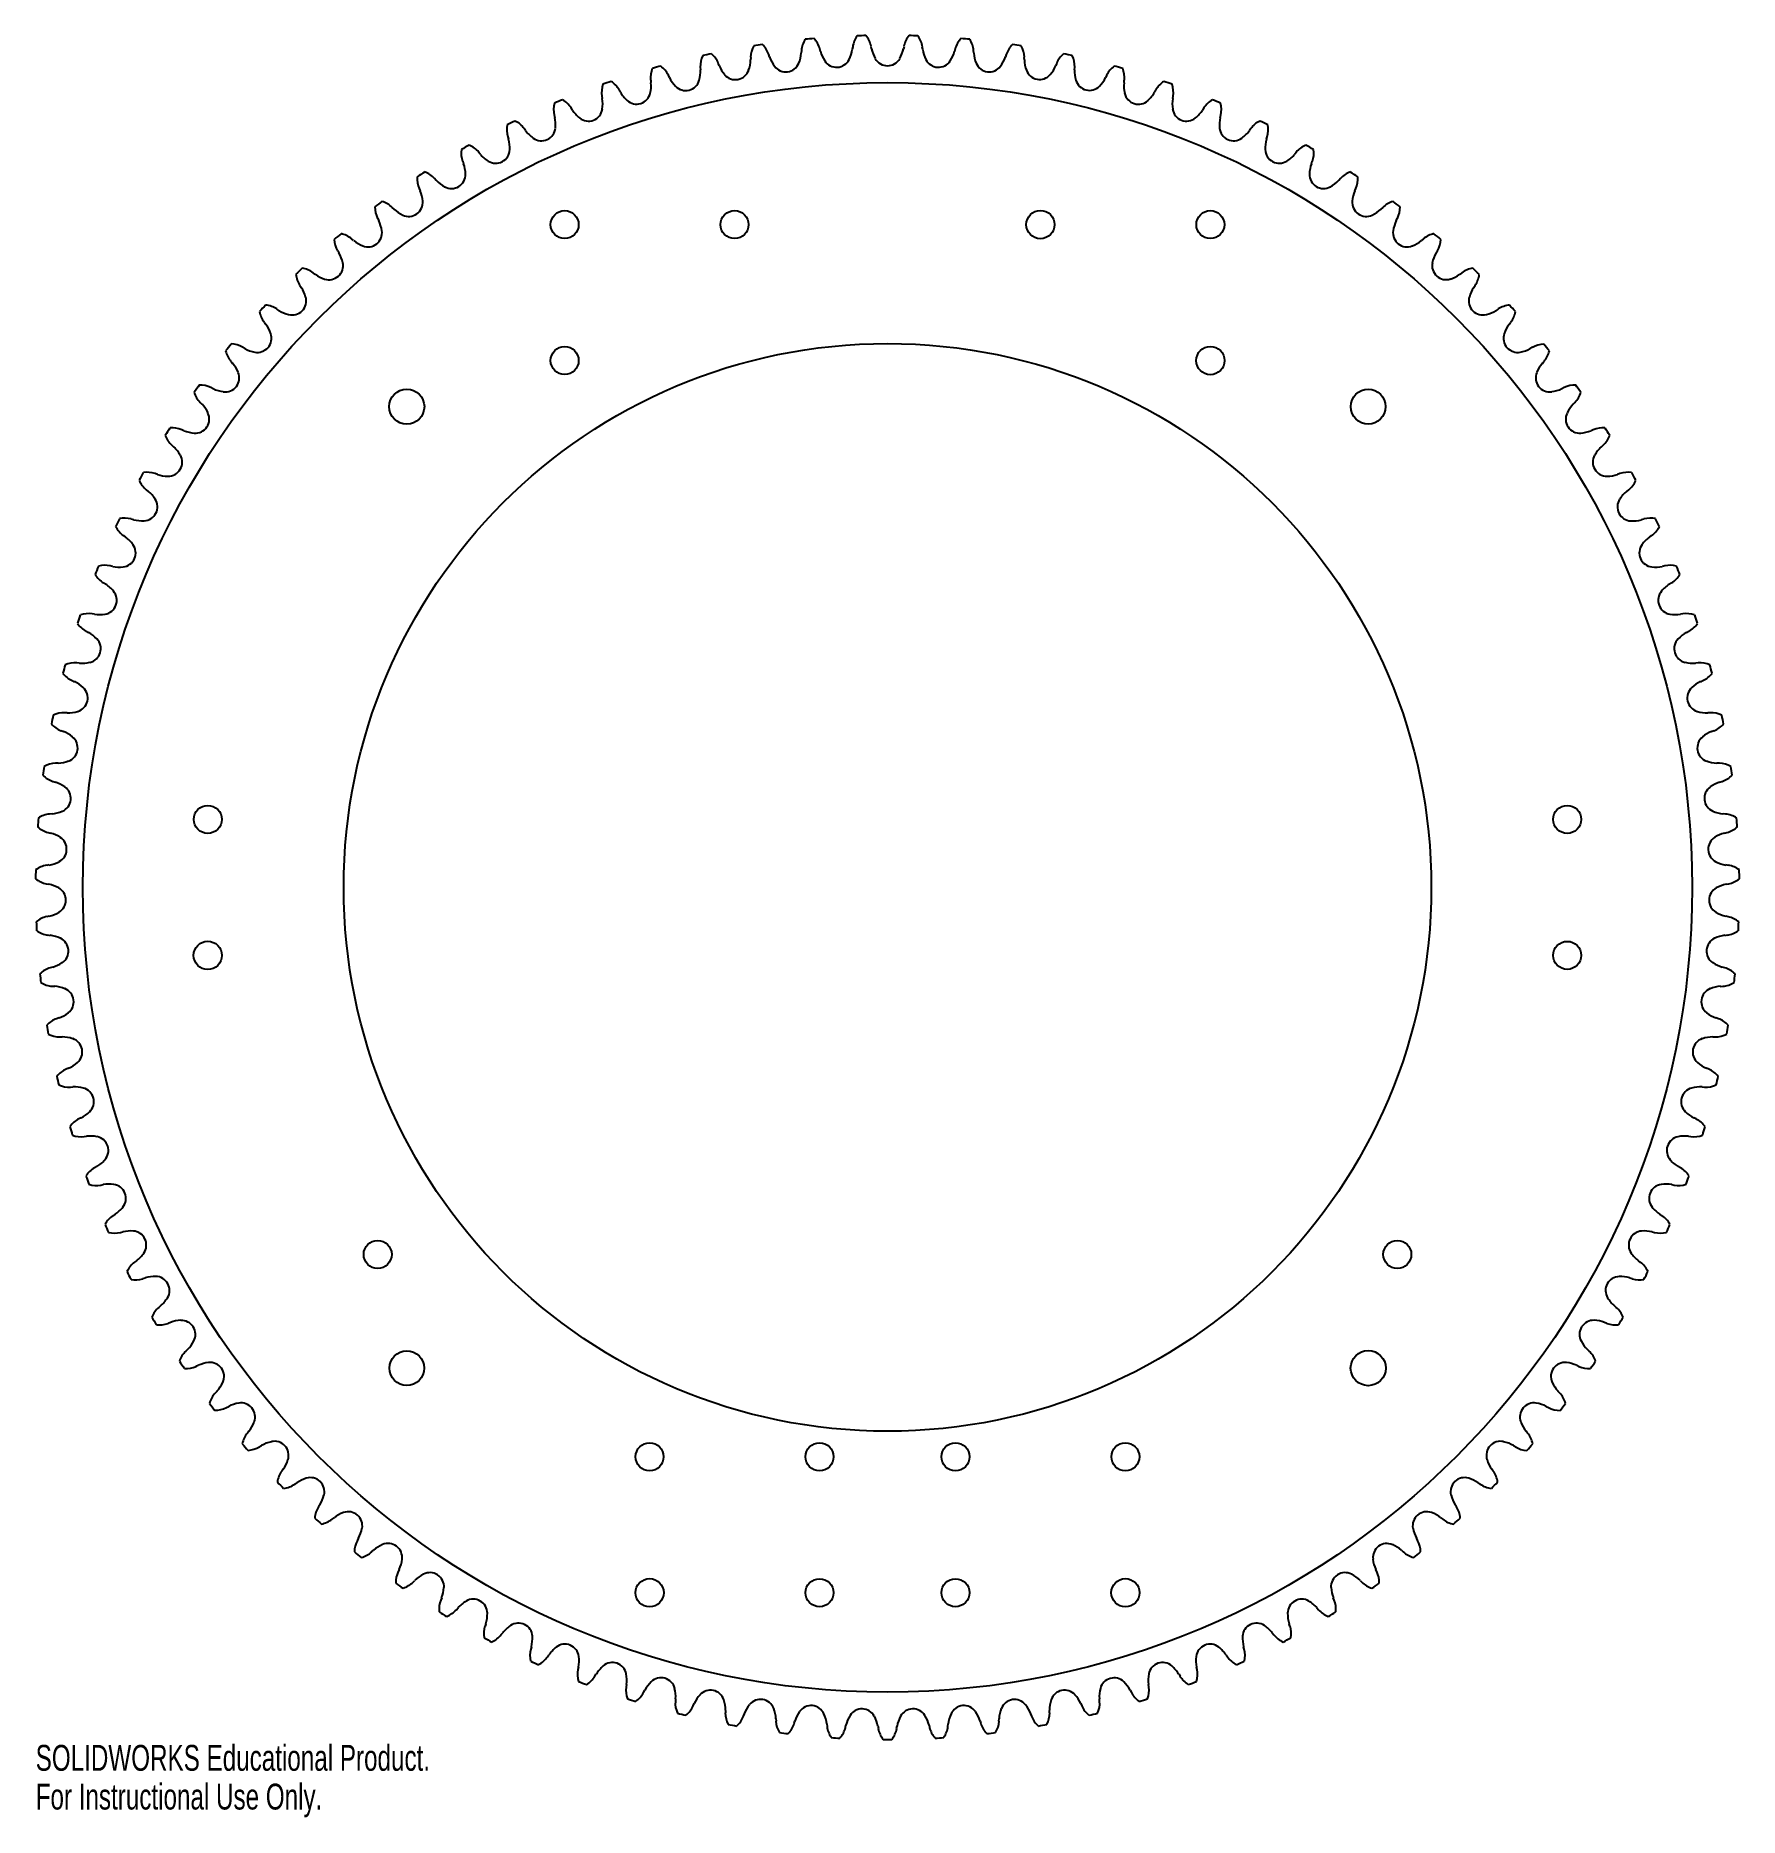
# Model space of a CAD drawing. Header units: inches. Extents: x -6.3 to 6.3, y -6.8 to 6.3.
import ezdxf

# ---------------------------------------------------------------- set-up
doc = ezdxf.new("R2010")
doc.units = ezdxf.units.IN
doc.header["$MEASUREMENT"] = 0
doc.styles.add('SLDTEXTSTYLE0', font='TXT', dxfattribs={"width": 0.7})

msp = doc.modelspace()

# ---------------------------------------------------------------- linework, layer by layer
at = {"color": 7, "linetype": 'Continuous', "lineweight": 25}
for p, q in [((-0.493, 6.149), (-0.498, 6.168)), ((-0.256, 6.182), (-0.259, 6.164)), ((-0.118, 6.168), (-0.121, 6.186)), ((0.122, 6.186), (0.118, 6.168)), ((0.259, 6.164), (0.256, 6.182)), ((0.498, 6.168), (0.493, 6.149)), ((-1.377, 6.033), (-1.376, 6.014)), ((-1.238, 6.044), (-1.245, 6.061)), ((-1.006, 6.105), (-1.007, 6.086)), ((-0.867, 6.108), (-0.873, 6.126)), ((-0.632, 6.155), (-0.634, 6.137)), ((0.634, 6.137), (0.632, 6.155)), ((0.874, 6.126), (0.867, 6.108)), ((1.007, 6.086), (1.006, 6.105)), ((1.245, 6.061), (1.238, 6.044)), ((1.376, 6.014), (1.377, 6.033)), ((-1.742, 5.937), (-1.74, 5.919)), ((-1.604, 5.957), (-1.612, 5.974)), ((1.613, 5.974), (1.604, 5.957)), ((1.74, 5.919), (1.742, 5.937)), ((-2.101, 5.82), (-2.098, 5.802)), ((-1.964, 5.848), (-1.974, 5.864)), ((1.974, 5.864), (1.964, 5.848)), ((2.098, 5.802), (2.101, 5.82)), ((-2.452, 5.681), (-2.448, 5.663)), ((-2.317, 5.717), (-2.327, 5.733)), ((2.328, 5.733), (2.317, 5.717)), ((2.448, 5.663), (2.452, 5.681)), ((-2.793, 5.521), (-2.788, 5.503)), ((-2.662, 5.566), (-2.673, 5.581)), ((2.673, 5.581), (2.662, 5.566)), ((2.788, 5.503), (2.793, 5.521)), ((-2.996, 5.393), (-3.008, 5.407)), ((3.008, 5.407), (2.996, 5.393)), ((-3.125, 5.341), (-3.119, 5.323)), ((3.119, 5.323), (3.125, 5.341)), ((-3.444, 5.14), (-3.437, 5.123)), ((-3.319, 5.2), (-3.332, 5.214)), ((3.332, 5.214), (3.319, 5.2)), ((3.437, 5.123), (3.445, 5.14)), ((-3.63, 4.988), (-3.644, 5.001)), ((3.644, 5.001), (3.63, 4.988)), ((-3.751, 4.921), (-3.743, 4.904)), ((3.743, 4.904), (3.751, 4.921)), ((-3.927, 4.758), (-3.942, 4.77)), ((3.942, 4.77), (3.927, 4.758)), ((-4.044, 4.683), (-4.035, 4.667)), ((4.035, 4.667), (4.045, 4.683)), ((-4.21, 4.509), (-4.225, 4.52)), ((4.225, 4.52), (4.21, 4.509)), ((-4.322, 4.428), (-4.312, 4.412)), ((4.312, 4.412), (4.322, 4.428)), ((-4.477, 4.244), (-4.493, 4.254)), ((4.493, 4.254), (4.477, 4.244)), ((-4.584, 4.156), (-4.573, 4.141)), ((4.573, 4.141), (4.584, 4.156)), ((-4.728, 3.964), (-4.744, 3.973)), ((4.744, 3.973), (4.728, 3.964)), ((-4.829, 3.869), (-4.817, 3.854)), ((4.817, 3.854), (4.829, 3.869)), ((-4.96, 3.668), (-4.977, 3.676)), ((4.977, 3.676), (4.96, 3.668)), ((-5.056, 3.567), (-5.043, 3.553)), ((5.043, 3.553), (5.056, 3.567)), ((-5.175, 3.359), (-5.192, 3.366)), ((5.192, 3.366), (5.175, 3.359)), ((-5.264, 3.252), (-5.25, 3.239)), ((5.25, 3.239), (5.264, 3.252)), ((-5.37, 3.037), (-5.388, 3.043)), ((5.388, 3.043), (5.37, 3.037)), ((-5.453, 2.925), (-5.438, 2.913)), ((5.438, 2.913), (5.453, 2.925)), ((-5.545, 2.704), (-5.563, 2.709)), ((5.563, 2.709), (5.545, 2.704)), ((-5.621, 2.587), (-5.605, 2.576)), ((5.606, 2.576), (5.621, 2.587)), ((-5.7, 2.361), (-5.718, 2.365)), ((5.718, 2.365), (5.7, 2.361)), ((-5.768, 2.24), (-5.752, 2.23)), ((5.752, 2.23), (5.768, 2.24)), ((-5.833, 2.009), (-5.851, 2.012)), ((5.851, 2.012), (5.833, 2.009)), ((-5.894, 1.884), (-5.877, 1.875)), ((5.877, 1.875), (5.894, 1.884)), ((-5.945, 1.65), (-5.963, 1.651)), ((5.963, 1.651), (5.945, 1.65)), ((-5.998, 1.521), (-5.981, 1.513)), ((5.981, 1.513), (5.998, 1.521)), ((-6.034, 1.284), (-6.053, 1.285)), ((6.053, 1.285), (6.034, 1.284)), ((-6.079, 1.153), (-6.062, 1.146)), ((6.062, 1.146), (6.079, 1.153)), ((-6.101, 0.914), (-6.12, 0.913)), ((6.12, 0.913), (6.101, 0.914)), ((-6.138, 0.78), (-6.12, 0.774)), ((6.12, 0.774), (6.138, 0.78)), ((-6.145, 0.54), (-6.164, 0.538)), ((6.164, 0.538), (6.146, 0.54)), ((-6.174, 0.404), (-6.156, 0.4)), ((6.156, 0.399), (6.174, 0.404)), ((-6.167, 0.165), (-6.185, 0.162)), ((6.186, 0.162), (6.167, 0.165)), ((-6.188, 0.027), (-6.169, 0.024)), ((6.169, 0.023), (6.188, 0.027)), ((-6.166, -0.212), (-6.184, -0.216)), ((6.184, -0.216), (6.166, -0.212)), ((-6.178, -0.35), (-6.159, -0.353)), ((6.159, -0.353), (6.178, -0.35)), ((-6.141, -0.587), (-6.159, -0.592)), ((6.159, -0.592), (6.141, -0.587)), ((-6.145, -0.726), (-6.126, -0.727)), ((6.126, -0.728), (6.145, -0.726)), ((-6.094, -0.96), (-6.112, -0.967)), ((6.112, -0.967), (6.094, -0.96)), ((-6.089, -1.099), (-6.07, -1.1)), ((6.07, -1.1), (6.089, -1.099)), ((-6.024, -1.33), (-6.041, -1.338)), ((6.041, -1.338), (6.024, -1.33)), ((-6.011, -1.469), (-5.992, -1.468)), ((5.992, -1.468), (6.011, -1.469)), ((-5.932, -1.695), (-5.949, -1.703)), ((5.949, -1.703), (5.932, -1.695)), ((-5.91, -1.832), (-5.891, -1.83)), ((5.891, -1.83), (5.91, -1.832)), ((-5.817, -2.053), (-5.834, -2.063)), ((5.834, -2.063), (5.817, -2.053)), ((-5.787, -2.189), (-5.769, -2.186)), ((5.769, -2.186), (5.787, -2.189)), ((-5.681, -2.404), (-5.697, -2.415)), ((5.697, -2.415), (5.681, -2.404)), ((-5.643, -2.538), (-5.625, -2.534)), ((5.625, -2.534), (5.643, -2.538)), ((-5.524, -2.746), (-5.539, -2.757)), ((5.539, -2.758), (5.524, -2.746)), ((-5.478, -2.877), (-5.46, -2.872)), ((5.46, -2.872), (5.478, -2.877)), ((-5.347, -3.078), (-5.361, -3.09)), ((5.361, -3.09), (5.347, -3.078)), ((-5.292, -3.206), (-5.275, -3.199)), ((5.275, -3.199), (5.292, -3.206)), ((-5.149, -3.398), (-5.162, -3.411)), ((5.162, -3.411), (5.149, -3.398)), ((-5.087, -3.522), (-5.07, -3.515)), ((5.07, -3.515), (5.087, -3.523)), ((-4.932, -3.706), (-4.945, -3.719)), ((4.945, -3.72), (4.932, -3.706)), ((-4.863, -3.826), (-4.846, -3.817)), ((4.846, -3.818), (4.863, -3.826)), ((-4.697, -3.999), (-4.709, -4.014)), ((4.709, -4.014), (4.697, -3.999)), ((-4.621, -4.115), (-4.604, -4.106)), ((4.604, -4.106), (4.621, -4.115)), ((-4.445, -4.278), (-4.455, -4.294)), ((4.455, -4.294), (4.445, -4.278)), ((-4.361, -4.389), (-4.346, -4.379)), ((4.346, -4.379), (4.361, -4.389)), ((-4.176, -4.541), (-4.185, -4.557)), ((4.185, -4.557), (4.176, -4.541)), ((-4.085, -4.647), (-4.071, -4.636)), ((4.071, -4.636), (4.085, -4.647)), ((-3.891, -4.787), (-3.9, -4.804)), ((3.9, -4.804), (3.891, -4.787)), ((-3.795, -4.888), (-3.78, -4.875)), ((3.78, -4.875), (3.794, -4.888)), ((-3.592, -5.016), (-3.6, -5.033)), ((-3.489, -5.11), (-3.476, -5.097)), ((3.476, -5.097), (3.489, -5.11)), ((3.6, -5.033), (3.592, -5.016)), ((-3.279, -5.225), (-3.286, -5.243)), ((3.286, -5.243), (3.279, -5.225)), ((-3.171, -5.313), (-3.159, -5.299)), ((3.159, -5.299), (3.171, -5.313)), ((-2.955, -5.416), (-2.96, -5.433)), ((-2.842, -5.496), (-2.83, -5.482)), ((2.83, -5.482), (2.842, -5.497)), ((2.96, -5.433), (2.955, -5.416)), ((-2.619, -5.586), (-2.624, -5.604)), ((2.624, -5.604), (2.619, -5.586)), ((-2.501, -5.66), (-2.491, -5.644)), ((-2.274, -5.735), (-2.277, -5.753)), ((2.277, -5.753), (2.274, -5.735)), ((2.491, -5.644), (2.501, -5.66)), ((-2.152, -5.801), (-2.142, -5.785)), ((-1.92, -5.863), (-1.922, -5.881)), ((1.922, -5.881), (1.92, -5.863)), ((2.142, -5.785), (2.152, -5.801)), ((-1.794, -5.922), (-1.785, -5.905)), ((-1.559, -5.969), (-1.56, -5.988)), ((-1.43, -6.02), (-1.422, -6.003)), ((1.422, -6.003), (1.43, -6.02)), ((1.56, -5.988), (1.559, -5.969)), ((1.785, -5.905), (1.794, -5.922)), ((-1.192, -6.053), (-1.192, -6.072)), ((-1.06, -6.096), (-1.053, -6.079)), ((-0.821, -6.114), (-0.82, -6.133)), ((-0.686, -6.149), (-0.681, -6.132)), ((-0.447, -6.153), (-0.444, -6.172)), ((0.444, -6.172), (0.447, -6.153)), ((0.681, -6.132), (0.686, -6.149)), ((0.82, -6.133), (0.821, -6.114)), ((1.053, -6.079), (1.06, -6.096)), ((1.192, -6.072), (1.192, -6.053)), ((-0.31, -6.18), (-0.306, -6.162)), ((-0.071, -6.169), (-0.067, -6.187)), ((0.067, -6.187), (0.071, -6.169)), ((0.306, -6.162), (0.31, -6.18))]:
    msp.add_line(p, q, dxfattribs=at)
for centre, radius in [((0, 0), 5.919), ((-2.375, 4.875), 0.103), ((-1.125, 4.875), 0.103), ((1.125, 4.875), 0.104), ((2.375, 4.875), 0.103), ((0, 0), 4), ((-2.375, 3.875), 0.103), ((2.375, 3.875), 0.104), ((-3.536, 3.536), 0.129), ((3.536, 3.536), 0.128), ((-5, 0.5), 0.103), ((5, 0.5), 0.103), ((-5, -0.5), 0.104), ((5, -0.5), 0.103), ((-3.75, -2.7), 0.103), ((3.75, -2.7), 0.103), ((-3.536, -3.536), 0.128), ((3.536, -3.536), 0.129), ((-1.75, -4.188), 0.103), ((-0.5, -4.188), 0.103), ((0.5, -4.188), 0.103), ((1.75, -4.188), 0.103), ((-1.75, -5.188), 0.104), ((-0.5, -5.188), 0.103), ((0.5, -5.188), 0.103), ((1.75, -5.188), 0.104)]:
    msp.add_circle(centre, radius, dxfattribs=at)
for centre, radius, start, end in [((-0.819, 6.1), 0.188, 151.6072, 178.3574), ((0, 0), 6.267, 98.4424, 99.0328), ((-1.051, 6.064), 0.188, 19.1178, 45.868), ((-0.446, 6.138), 0.188, 148.112, 174.8622), ((0, 0), 6.267, 94.9472, 95.5376), ((-0.679, 6.117), 0.188, 15.6227, 42.3729), ((-0.506, 6.201), 0.25, 333.4949, 351.3671), ((-0.07, 6.154), 0.188, 144.6169, 171.3671), ((0, 0), 6.267, 91.4521, 92.0425), ((-0.305, 6.147), 0.188, 12.1275, 38.8777), ((0.127, 6.221), 0.25, 192.1275, 209.9997), ((-0.127, 6.221), 0.25, 329.9997, 347.8719), ((0.305, 6.147), 0.188, 141.1217, 167.8719), ((0, 0), 6.267, 87.957, 88.5474), ((0.071, 6.154), 0.188, 8.6324, 35.3826), ((0.506, 6.201), 0.25, 188.6324, 206.5046), ((0.679, 6.117), 0.188, 137.6266, 164.3768), ((0, 0), 6.267, 84.4618, 85.0522), ((0.446, 6.138), 0.188, 5.1372, 31.8874), ((1.051, 6.064), 0.188, 134.1315, 160.8817), ((0, 0), 6.267, 80.9667, 81.5571), ((0.819, 6.1), 0.188, 1.6421, 28.3923), ((0, 0), 6.267, 105.4327, 106.0231), ((-1.781, 5.891), 0.188, 26.1081, 52.8583), ((-1.189, 6.039), 0.188, 155.1023, 181.8525), ((0, 0), 6.267, 101.9375, 102.5279), ((-1.418, 5.989), 0.188, 22.613, 49.3631), ((-1.007, 6.14), 0.25, 202.613, 220.4852), ((-1.257, 6.094), 0.25, 340.4852, 358.3574), ((-0.631, 6.19), 0.25, 199.1178, 216.99), ((-0.748, 6.102), 0.104, 216.99, 336.99), ((-0.883, 6.159), 0.25, 336.99, 354.8622), ((-0.253, 6.217), 0.25, 195.6227, 213.4949), ((-0.375, 6.136), 0.104, 213.4949, 333.4949), ((0, 6.147), 0.104, 209.9997, 329.9997), ((0.375, 6.136), 0.104, 206.5046, 326.5046), ((0.253, 6.217), 0.25, 326.5046, 344.3768), ((0.883, 6.159), 0.25, 185.1372, 203.0094), ((0.748, 6.102), 0.104, 203.0094, 323.0094), ((0.631, 6.19), 0.25, 323.0094, 340.8817), ((1.257, 6.094), 0.25, 181.6421, 199.5143), ((1.007, 6.14), 0.25, 319.5143, 337.3865), ((1.418, 5.989), 0.188, 130.6363, 157.3865), ((0, 0), 6.267, 77.4715, 78.0619), ((1.189, 6.039), 0.188, 358.1469, 24.8971), ((1.781, 5.891), 0.188, 127.1412, 153.8914), ((0, 0), 6.267, 73.9764, 74.5668), ((-1.915, 5.849), 0.188, 162.0926, 188.8428), ((0, 0), 6.267, 108.9278, 109.5182), ((-2.137, 5.772), 0.188, 29.6032, 56.3534), ((-1.989, 5.895), 0.25, 347.4755, 5.3477), ((-1.555, 5.955), 0.188, 158.5975, 185.3477), ((-1.38, 6.067), 0.25, 206.1081, 223.9803), ((-1.485, 5.965), 0.104, 223.9803, 343.9803), ((-1.626, 6.006), 0.25, 343.9803, 1.8525), ((-1.119, 6.045), 0.104, 220.4852, 340.4852), ((1.119, 6.045), 0.103, 199.5143, 319.5143), ((1.626, 6.006), 0.25, 178.1469, 196.0191), ((1.485, 5.965), 0.103, 196.0191, 316.0191), ((1.38, 6.067), 0.25, 316.0191, 333.8914), ((1.555, 5.955), 0.188, 354.6518, 21.402), ((1.989, 5.895), 0.25, 174.6518, 192.524), ((2.137, 5.772), 0.188, 123.646, 150.3962), ((0, 0), 6.267, 70.4812, 71.0716), ((1.915, 5.849), 0.188, 351.1566, 17.9068), ((-2.268, 5.721), 0.188, 165.5878, 192.338), ((0, 0), 6.267, 112.423, 113.0134), ((-2.485, 5.631), 0.188, 33.0984, 59.8486), ((-2.345, 5.763), 0.25, 350.9706, 8.8428), ((-1.747, 5.972), 0.25, 209.6032, 227.4755), ((-1.846, 5.864), 0.103, 227.4755, 347.4755), ((1.846, 5.864), 0.104, 192.524, 312.524), ((1.747, 5.972), 0.25, 312.524, 330.3962), ((2.345, 5.763), 0.25, 171.1566, 189.0289), ((2.485, 5.631), 0.188, 120.1509, 146.9011), ((0, 0), 6.267, 66.9861, 67.5765), ((2.268, 5.721), 0.188, 347.6615, 14.4117), ((0, 0), 6.267, 115.9181, 116.5085), ((-2.823, 5.469), 0.188, 36.5935, 63.3437), ((-2.692, 5.61), 0.25, 354.4657, 12.338), ((-2.108, 5.854), 0.25, 213.0984, 230.9706), ((-2.2, 5.74), 0.104, 230.9706, 350.9706), ((2.2, 5.74), 0.104, 189.0289, 309.0289), ((2.108, 5.854), 0.25, 309.0289, 326.9011), ((2.692, 5.609), 0.25, 167.6615, 185.5337), ((2.823, 5.469), 0.188, 116.6557, 143.4059), ((0, 0), 6.267, 63.4909, 64.0813), ((-2.613, 5.572), 0.188, 169.0829, 195.8331), ((-2.461, 5.715), 0.25, 216.5935, 234.4657), ((-2.546, 5.595), 0.104, 234.4657, 354.4657), ((2.546, 5.595), 0.104, 185.5337, 305.5337), ((2.461, 5.715), 0.25, 305.5337, 323.4059), ((2.613, 5.572), 0.188, 344.1663, 10.9165), ((-2.948, 5.403), 0.188, 172.5781, 199.3283), ((0, 0), 6.267, 119.4133, 120.0037), ((-3.151, 5.287), 0.188, 40.0887, 66.8389), ((-2.805, 5.554), 0.25, 220.0887, 237.9609), ((-2.882, 5.43), 0.104, 237.9609, 357.9609), ((-3.029, 5.435), 0.25, 357.9609, 15.8331), ((3.029, 5.435), 0.25, 164.1663, 182.0386), ((2.882, 5.43), 0.104, 182.0386, 302.0386), ((2.805, 5.554), 0.25, 302.0386, 319.9108), ((3.151, 5.287), 0.188, 113.1606, 139.9108), ((0, 0), 6.267, 59.9958, 60.5862), ((2.948, 5.403), 0.188, 340.6712, 7.4214), ((0, 0), 6.267, 122.9084, 123.4988), ((-3.468, 5.085), 0.188, 43.5838, 70.334), ((-3.208, 5.244), 0.104, 241.456, 1.456), ((-3.354, 5.24), 0.25, 1.456, 19.3283), ((3.354, 5.24), 0.25, 160.6712, 178.5434), ((3.208, 5.244), 0.104, 178.5434, 298.5434), ((3.468, 5.085), 0.188, 109.6654, 136.4156), ((0, 0), 6.267, 56.5006, 57.091), ((-3.272, 5.213), 0.188, 176.0732, 202.8234), ((-3.668, 5.026), 0.25, 4.9512, 22.8234), ((-3.138, 5.373), 0.25, 223.5838, 241.456), ((3.138, 5.373), 0.25, 298.5434, 316.4156), ((3.668, 5.026), 0.25, 157.1761, 175.0483), ((3.272, 5.213), 0.188, 337.1761, 3.9263), ((0, 0), 6.267, 126.4036, 126.994), ((-3.583, 5.004), 0.188, 179.5683, 206.3185), ((-3.771, 4.864), 0.188, 47.079, 73.8292), ((-3.46, 5.171), 0.25, 227.079, 244.9512), ((-3.522, 5.039), 0.104, 244.9512, 4.9512), ((3.522, 5.039), 0.104, 175.0483, 295.0483), ((3.46, 5.171), 0.25, 295.0483, 312.9205), ((3.771, 4.864), 0.188, 106.1703, 132.9205), ((0, 0), 6.267, 53.0055, 53.5959), ((3.583, 5.004), 0.188, 333.6809, 0.4311), ((-3.967, 4.793), 0.25, 8.4463, 26.3185), ((3.967, 4.793), 0.25, 153.6809, 171.5531), ((0, 0), 6.267, 129.8987, 130.4891), ((-3.882, 4.776), 0.188, 183.0635, 209.8137), ((-4.061, 4.625), 0.188, 50.5741, 77.3243), ((-3.768, 4.951), 0.25, 230.5741, 248.4463), ((-3.822, 4.815), 0.104, 248.4463, 8.4463), ((3.822, 4.815), 0.104, 171.5531, 291.5531), ((3.769, 4.951), 0.25, 291.5531, 309.4253), ((4.061, 4.625), 0.188, 102.6751, 129.4253), ((0, 0), 6.267, 49.5104, 50.1008), ((3.882, 4.776), 0.188, 330.1858, 356.936), ((-4.109, 4.573), 0.104, 251.9415, 11.9415), ((-4.252, 4.542), 0.25, 11.9415, 29.8137), ((4.109, 4.573), 0.103, 168.058, 288.058), ((4.252, 4.542), 0.25, 150.1858, 168.058), ((0, 0), 6.267, 133.3938, 133.9842), ((-4.166, 4.531), 0.187, 186.5586, 213.3088), ((-4.335, 4.369), 0.188, 54.0693, 80.8195), ((-4.063, 4.712), 0.25, 234.0693, 251.9415), ((4.063, 4.712), 0.25, 288.058, 305.9302), ((4.335, 4.369), 0.188, 99.18, 125.9302), ((0, 0), 6.267, 46.0152, 46.6056), ((4.166, 4.53), 0.188, 326.6906, 353.4408), ((-4.38, 4.314), 0.104, 255.4366, 15.4366), ((-4.521, 4.275), 0.25, 15.4366, 33.3088), ((4.38, 4.314), 0.104, 164.5628, 284.5628), ((4.521, 4.275), 0.25, 146.6906, 164.5628), ((0, 0), 6.267, 136.889, 137.4794), ((-4.434, 4.268), 0.188, 190.0538, 216.804), ((-4.593, 4.096), 0.188, 57.5644, 84.3146), ((-4.343, 4.455), 0.25, 237.5644, 255.4366), ((4.343, 4.455), 0.25, 284.5628, 302.4351), ((4.594, 4.096), 0.188, 95.6849, 122.4351), ((0, 0), 6.267, 42.5201, 43.1105), ((4.434, 4.268), 0.188, 323.1955, 349.9457), ((-4.635, 4.039), 0.104, 258.9318, 18.9318), ((-4.773, 3.991), 0.25, 18.9318, 36.804), ((4.635, 4.039), 0.104, 161.0677, 281.0677), ((4.773, 3.991), 0.25, 143.1955, 161.0677), ((0, 0), 6.267, 140.3841, 140.9745), ((-4.686, 3.99), 0.188, 193.5489, 220.2991), ((-4.835, 3.809), 0.188, 61.0596, 87.8097), ((-4.607, 4.182), 0.25, 241.0596, 258.9318), ((4.607, 4.182), 0.25, 281.0677, 298.9399), ((4.835, 3.808), 0.187, 92.1897, 118.9399), ((0, 0), 6.267, 39.0249, 39.6153), ((4.686, 3.99), 0.188, 319.7003, 346.4505), ((-5.008, 3.693), 0.25, 22.4269, 40.2991), ((5.008, 3.693), 0.25, 139.7003, 157.5725), ((0, 0), 6.267, 143.8793, 144.4697), ((-5.058, 3.507), 0.188, 64.5547, 91.3049), ((-4.872, 3.748), 0.104, 262.4269, 22.4269), ((4.872, 3.748), 0.104, 157.5725, 277.5725), ((5.058, 3.507), 0.188, 88.6946, 115.4448), ((0, 0), 6.267, 35.5298, 36.1202), ((-4.921, 3.697), 0.188, 197.0441, 223.7943), ((-5.223, 3.38), 0.25, 25.9221, 43.7943), ((-4.853, 3.894), 0.25, 244.5547, 262.4269), ((4.853, 3.894), 0.25, 277.5725, 295.4448), ((5.224, 3.38), 0.25, 136.2052, 154.0774), ((4.921, 3.697), 0.188, 316.2052, 342.9554), ((-5.092, 3.444), 0.103, 265.9221, 25.9221), ((5.092, 3.444), 0.103, 154.0774, 274.0774), ((0, 0), 6.267, 147.3744, 147.9648), ((-5.137, 3.39), 0.188, 200.5392, 227.2894), ((-5.262, 3.192), 0.188, 68.0498, 94.8), ((-5.081, 3.591), 0.25, 248.0498, 265.9221), ((5.081, 3.591), 0.25, 274.0774, 291.9496), ((5.262, 3.192), 0.188, 85.1994, 111.9496), ((5.137, 3.39), 0.188, 312.71, 339.4602), ((0, 0), 6.267, 32.0346, 32.625), ((-5.292, 3.128), 0.104, 269.4172, 29.4172), ((-5.42, 3.056), 0.25, 29.4172, 47.2894), ((5.292, 3.128), 0.104, 150.5823, 270.5823), ((5.42, 3.056), 0.25, 132.71, 150.5823), ((0, 0), 6.267, 150.8696, 151.46), ((-5.447, 2.865), 0.188, 71.545, 98.2952), ((-5.291, 3.274), 0.25, 251.545, 269.4172), ((5.291, 3.274), 0.25, 270.5823, 288.4545), ((5.447, 2.865), 0.188, 81.7043, 108.4545), ((0, 0), 6.267, 28.5395, 29.1299), ((-5.334, 3.07), 0.187, 204.0344, 230.7846), ((-5.596, 2.72), 0.25, 32.9124, 50.7846), ((5.596, 2.72), 0.25, 129.2149, 147.0871), ((5.334, 3.07), 0.188, 309.2149, 335.9651), ((-5.473, 2.799), 0.103, 272.9124, 32.9124), ((5.473, 2.799), 0.104, 147.0871, 267.0871), ((0, 0), 6.267, 154.3647, 154.9551), ((-5.511, 2.74), 0.188, 207.5295, 234.2797), ((-5.612, 2.528), 0.188, 75.0401, 101.7903), ((-5.481, 2.946), 0.25, 255.0401, 272.9124), ((5.481, 2.945), 0.25, 267.0871, 284.9593), ((5.612, 2.528), 0.188, 78.2091, 104.9593), ((5.511, 2.739), 0.188, 305.7197, 332.4699), ((0, 0), 6.267, 25.0443, 25.6347), ((-5.634, 2.46), 0.104, 276.4075, 36.4075), ((-5.751, 2.373), 0.25, 36.4075, 54.2797), ((5.634, 2.46), 0.104, 143.592, 263.592), ((5.751, 2.373), 0.25, 125.7197, 143.592), ((0, 0), 6.267, 157.8599, 158.4503), ((-5.755, 2.181), 0.188, 78.5353, 105.2855), ((-5.65, 2.606), 0.25, 258.5353, 276.4075), ((5.65, 2.606), 0.25, 263.592, 281.4642), ((5.755, 2.181), 0.188, 74.714, 101.4642), ((0, 0), 6.267, 21.5492, 22.1396), ((-5.668, 2.398), 0.187, 211.0247, 237.7749), ((-5.885, 2.018), 0.25, 39.9026, 57.7749), ((5.885, 2.018), 0.25, 122.2246, 140.0968), ((5.668, 2.398), 0.188, 302.2246, 328.9748), ((-5.773, 2.112), 0.104, 279.9026, 39.9026), ((5.773, 2.112), 0.104, 140.0968, 260.0968), ((0, 0), 6.267, 161.355, 161.9454), ((-5.877, 1.826), 0.188, 82.0304, 108.7806), ((-5.798, 2.257), 0.25, 262.0304, 279.9026), ((5.798, 2.257), 0.25, 260.0968, 277.969), ((5.877, 1.826), 0.188, 71.2188, 97.969), ((0, 0), 6.267, 18.054, 18.6444), ((-5.804, 2.048), 0.188, 214.5198, 241.27), ((-5.998, 1.656), 0.25, 43.3978, 61.27), ((5.998, 1.656), 0.25, 118.7295, 136.6017), ((5.804, 2.048), 0.188, 298.7295, 325.4797), ((-5.891, 1.756), 0.104, 283.3978, 43.3978), ((5.891, 1.756), 0.104, 136.6017, 256.6017), ((0, 0), 6.267, 164.8502, 165.4406), ((-5.918, 1.691), 0.188, 218.015, 244.7651), ((-5.978, 1.464), 0.188, 85.5256, 112.2758), ((-5.925, 1.899), 0.25, 265.5256, 283.3978), ((5.925, 1.899), 0.25, 256.6017, 274.4739), ((5.978, 1.464), 0.188, 67.7237, 94.4739), ((5.918, 1.691), 0.188, 295.2343, 321.9845), ((0, 0), 6.267, 14.5589, 15.1493), ((-6.087, 1.287), 0.25, 46.8929, 64.7651), ((-5.987, 1.394), 0.104, 286.8929, 46.8929), ((5.987, 1.394), 0.104, 133.1065, 253.1065), ((6.087, 1.287), 0.25, 115.2343, 133.1065), ((0, 0), 6.267, 168.3453, 168.9357), ((-6.01, 1.327), 0.188, 221.5101, 248.2603), ((-6.056, 1.097), 0.188, 89.0207, 115.7709), ((-6.03, 1.534), 0.25, 269.0207, 286.8929), ((6.03, 1.534), 0.25, 253.1065, 270.9787), ((6.056, 1.097), 0.188, 64.2285, 90.9787), ((6.01, 1.327), 0.188, 291.7392, 318.4894), ((0, 0), 6.267, 11.0638, 11.6542), ((-6.154, 0.914), 0.25, 50.3881, 68.2603), ((-6.061, 1.026), 0.104, 290.3881, 50.3881), ((6.061, 1.026), 0.104, 129.6114, 249.6114), ((6.154, 0.914), 0.25, 111.7392, 129.6114), ((-6.112, 1.164), 0.25, 272.5159, 290.3881), ((6.112, 1.164), 0.25, 249.6114, 267.4836), ((0, 0), 6.267, 171.8405, 172.4309), ((-6.08, 0.958), 0.188, 225.0052, 251.7554), ((-6.112, 0.726), 0.188, 92.5159, 119.2661), ((6.112, 0.726), 0.188, 60.7334, 87.4836), ((6.08, 0.958), 0.188, 288.244, 314.9942), ((0, 0), 6.267, 7.5686, 8.159), ((-6.199, 0.537), 0.25, 53.8832, 71.7554), ((-6.112, 0.655), 0.104, 293.8832, 53.8832), ((6.112, 0.655), 0.103, 126.1162, 246.1162), ((6.199, 0.537), 0.25, 108.244, 126.1162), ((-6.145, 0.352), 0.188, 96.011, 122.7612), ((-6.172, 0.789), 0.25, 276.011, 293.8832), ((6.172, 0.789), 0.25, 246.1162, 263.9884), ((6.145, 0.352), 0.188, 57.2383, 83.9884), ((0, 0), 6.267, 175.3356, 175.926), ((-6.127, 0.586), 0.188, 228.5004, 255.2506), ((-6.22, 0.158), 0.25, 57.3784, 75.2506), ((6.22, 0.158), 0.25, 104.7489, 122.6211), ((6.127, 0.586), 0.188, 284.7489, 311.4991), ((0, 0), 6.267, 4.0735, 4.6639), ((-6.141, 0.281), 0.103, 297.3784, 57.3784), ((6.141, 0.281), 0.104, 122.6211, 242.6211), ((-6.155, -0.023), 0.188, 99.5062, 126.2564), ((-6.208, 0.411), 0.25, 279.5062, 297.3784), ((6.208, 0.411), 0.25, 242.6211, 260.4933), ((6.155, -0.023), 0.188, 53.7431, 80.4933), ((0, 0), 6.267, 178.8307, 179.4211), ((-6.151, 0.211), 0.188, 231.9955, 258.7457), ((-6.218, -0.222), 0.25, 60.8735, 78.7457), ((6.218, -0.222), 0.25, 101.2537, 119.1259), ((6.151, 0.211), 0.188, 281.2537, 308.0039), ((0, 0), 6.267, 0.5783, 1.1687), ((-6.147, -0.094), 0.103, 300.8735, 60.8735), ((6.147, -0.094), 0.104, 119.1259, 239.1259), ((-6.142, -0.398), 0.188, 103.0013, 129.7515), ((0, 0), 6.267, 182.3259, 182.9163), ((-6.222, 0.032), 0.25, 283.0013, 300.8735), ((6.222, 0.032), 0.25, 239.1259, 256.9982), ((6.142, -0.399), 0.188, 50.248, 76.9982), ((0, 0), 6.267, 357.0832, 357.6736), ((-6.152, -0.164), 0.188, 235.4907, 262.2409), ((-6.193, -0.6), 0.25, 64.3687, 82.2409), ((-6.129, -0.468), 0.104, 304.3687, 64.3687), ((6.129, -0.468), 0.104, 115.6308, 235.6308), ((6.193, -0.6), 0.25, 97.7586, 115.6308), ((6.152, -0.164), 0.188, 277.7586, 304.5088), ((-6.106, -0.772), 0.188, 106.4964, 133.2466), ((0, 0), 6.267, 185.821, 186.4114), ((-6.212, -0.347), 0.25, 286.4964, 304.3687), ((6.212, -0.347), 0.25, 235.6308, 253.503), ((6.106, -0.772), 0.188, 46.7528, 73.503), ((0, 0), 6.267, 353.588, 354.1784), ((-6.131, -0.539), 0.188, 238.9858, 265.736), ((-6.145, -0.977), 0.25, 67.8638, 85.736), ((-6.09, -0.841), 0.104, 307.8638, 67.8638), ((6.09, -0.841), 0.104, 112.1357, 232.1357), ((6.145, -0.977), 0.25, 94.2634, 112.1357), ((6.131, -0.539), 0.188, 274.2634, 301.0136), ((-6.048, -1.143), 0.188, 109.9916, 136.7418), ((0, 0), 6.267, 189.3162, 189.9066), ((-6.179, -0.725), 0.25, 289.9916, 307.8638), ((6.179, -0.725), 0.25, 232.1357, 250.0079), ((6.048, -1.143), 0.188, 43.2577, 70.0079), ((0, 0), 6.267, 350.0929, 350.6833), ((-6.087, -0.912), 0.188, 242.481, 269.2312), ((-6.074, -1.35), 0.25, 71.359, 89.2312), ((-6.027, -1.211), 0.104, 311.359, 71.359), ((6.027, -1.211), 0.104, 108.6405, 228.6405), ((6.074, -1.35), 0.25, 90.7683, 108.6405), ((6.087, -0.912), 0.188, 270.7683, 297.5185), ((-6.124, -1.101), 0.25, 293.4867, 311.359), ((6.124, -1.101), 0.25, 228.6405, 246.5127), ((-5.967, -1.51), 0.188, 113.4867, 140.2369), ((0, 0), 6.267, 192.8113, 193.4017), ((5.967, -1.51), 0.188, 39.7625, 66.5127), ((0, 0), 6.267, 346.5977, 347.1881), ((-6.02, -1.281), 0.188, 245.9761, 272.7263), ((-5.98, -1.717), 0.25, 74.8541, 92.7263), ((-5.942, -1.576), 0.104, 314.8541, 74.8541), ((5.942, -1.576), 0.104, 105.1454, 225.1454), ((5.98, -1.717), 0.25, 87.2731, 105.1454), ((6.02, -1.281), 0.188, 267.2731, 294.0233), ((-5.863, -1.87), 0.188, 116.9819, 143.7321), ((-6.045, -1.472), 0.25, 296.9819, 314.8541), ((6.045, -1.472), 0.25, 225.1454, 243.0176), ((5.863, -1.871), 0.188, 36.2674, 63.0176), ((0, 0), 6.267, 196.3065, 196.8969), ((-5.93, -1.646), 0.188, 249.4713, 276.2215), ((-5.864, -2.079), 0.25, 78.3492, 96.2215), ((-5.835, -1.935), 0.104, 318.3492, 78.3492), ((5.835, -1.935), 0.103, 101.6502, 221.6502), ((5.864, -2.079), 0.25, 83.778, 101.6502), ((5.93, -1.646), 0.188, 263.778, 290.5282), ((0, 0), 6.267, 343.1026, 343.693), ((-5.739, -2.224), 0.188, 120.477, 147.2272), ((-5.944, -1.838), 0.25, 300.477, 318.3492), ((5.944, -1.838), 0.25, 221.6502, 239.5224), ((5.739, -2.224), 0.188, 32.7722, 59.5224), ((0, 0), 6.267, 199.8016, 200.392), ((-5.819, -2.004), 0.188, 252.9664, 279.7166), ((-5.727, -2.432), 0.25, 81.8444, 99.7166), ((-5.706, -2.287), 0.104, 321.8444, 81.8444), ((5.706, -2.287), 0.104, 98.1551, 218.1551), ((5.727, -2.432), 0.25, 80.2829, 98.1551), ((5.819, -2.004), 0.188, 260.2829, 287.0331), ((0, 0), 6.267, 339.6074, 340.1978), ((-5.821, -2.197), 0.25, 303.9722, 321.8444), ((5.821, -2.197), 0.25, 218.1551, 236.0273), ((-5.592, -2.57), 0.188, 123.9722, 150.7224), ((0, 0), 6.267, 203.2968, 203.8872), ((5.592, -2.57), 0.188, 29.2771, 56.0273), ((0, 0), 6.267, 336.1123, 336.7027), ((-5.686, -2.355), 0.188, 256.4616, 283.2117), ((-5.568, -2.777), 0.25, 85.3395, 103.2117), ((-5.556, -2.631), 0.104, 325.3395, 85.3395), ((5.556, -2.631), 0.104, 94.6599, 214.6599), ((5.568, -2.777), 0.25, 76.7877, 94.6599), ((5.686, -2.355), 0.188, 256.7877, 283.5379), ((-5.676, -2.548), 0.25, 307.4673, 325.3395), ((5.676, -2.548), 0.25, 214.6599, 232.5321), ((-5.425, -2.906), 0.188, 127.4673, 154.2175), ((0, 0), 6.267, 206.7919, 207.3823), ((-5.532, -2.698), 0.188, 259.9567, 286.7069), ((-5.388, -3.111), 0.25, 88.8347, 106.7069), ((-5.385, -2.965), 0.104, 328.8347, 88.8347), ((5.385, -2.965), 0.103, 91.1648, 211.1648), ((5.388, -3.111), 0.25, 73.2926, 91.1648), ((5.532, -2.698), 0.188, 253.2926, 280.0428), ((5.425, -2.906), 0.188, 25.7819, 52.5321), ((0, 0), 6.267, 332.6172, 333.2075), ((-5.238, -3.232), 0.188, 130.9625, 157.7127), ((-5.511, -2.889), 0.25, 310.9625, 328.8347), ((5.511, -2.889), 0.25, 211.1648, 229.037), ((5.238, -3.232), 0.188, 22.2868, 49.037), ((0, 0), 6.267, 210.2871, 210.8775), ((-5.357, -3.03), 0.188, 263.4518, 290.202), ((-5.188, -3.434), 0.25, 92.3298, 110.202), ((-5.194, -3.288), 0.103, 332.3298, 92.3298), ((5.194, -3.288), 0.104, 87.6696, 207.6696), ((5.188, -3.434), 0.25, 69.7974, 87.6696), ((5.357, -3.03), 0.188, 249.7974, 276.5476), ((0, 0), 6.267, 329.122, 329.7124), ((-5.324, -3.22), 0.25, 314.4576, 332.3298), ((5.324, -3.22), 0.25, 207.6696, 225.5418), ((-5.031, -3.545), 0.188, 134.4576, 161.2078), ((0, 0), 6.267, 213.7822, 214.3726), ((-5.162, -3.351), 0.188, 266.947, 293.6972), ((-4.969, -3.744), 0.25, 95.825, 113.6972), ((-4.984, -3.598), 0.104, 335.825, 95.825), ((4.984, -3.598), 0.104, 84.1745, 204.1745), ((4.969, -3.744), 0.25, 66.3023, 84.1745), ((5.162, -3.351), 0.188, 246.3023, 273.0525), ((5.031, -3.545), 0.188, 18.7917, 45.5418), ((0, 0), 6.267, 325.6269, 326.2173), ((-5.118, -3.538), 0.25, 317.9528, 335.825), ((5.118, -3.538), 0.25, 204.1745, 222.0467), ((-4.806, -3.845), 0.188, 137.9528, 164.703), ((0, 0), 6.267, 217.2773, 217.8677), ((-4.732, -4.04), 0.25, 99.3201, 117.1923), ((-4.756, -3.895), 0.104, 339.3201, 99.3201), ((4.756, -3.895), 0.104, 80.6793, 200.6793), ((4.732, -4.04), 0.25, 62.8071, 80.6793), ((4.806, -3.845), 0.188, 15.2965, 42.0467), ((0, 0), 6.267, 322.1317, 322.7221), ((-4.949, -3.659), 0.187, 270.4421, 297.1923), ((4.949, -3.659), 0.188, 242.8071, 269.5573), ((-4.562, -4.131), 0.188, 141.4479, 168.1981), ((-4.893, -3.844), 0.25, 321.4479, 339.3201), ((4.893, -3.844), 0.25, 200.6793, 218.5516), ((4.562, -4.131), 0.188, 11.8014, 38.5516), ((0, 0), 6.267, 220.7725, 221.3629), ((-4.716, -3.954), 0.187, 273.9373, 300.6875), ((-4.477, -4.321), 0.25, 102.8153, 120.6875), ((-4.509, -4.178), 0.104, 342.8153, 102.8153), ((4.509, -4.178), 0.104, 77.1842, 197.1842), ((4.477, -4.321), 0.25, 59.312, 77.1842), ((4.716, -3.954), 0.188, 239.312, 266.0622), ((0, 0), 6.267, 318.6366, 319.227), ((-4.302, -4.401), 0.188, 144.943, 171.6932), ((-4.649, -4.135), 0.25, 324.943, 342.8153), ((4.649, -4.135), 0.25, 197.1842, 215.0564), ((4.302, -4.401), 0.188, 8.3062, 35.0564), ((0, 0), 6.267, 224.2676, 224.858), ((-4.466, -4.234), 0.188, 277.4324, 304.1826), ((-4.205, -4.586), 0.25, 106.3104, 124.1826), ((-4.246, -4.445), 0.104, 346.3104, 106.3104), ((4.246, -4.445), 0.104, 73.689, 193.689), ((4.205, -4.586), 0.25, 55.8168, 73.689), ((4.466, -4.234), 0.188, 235.8168, 262.567), ((0, 0), 6.267, 315.1414, 315.7318), ((-4.026, -4.655), 0.188, 148.4382, 175.1884), ((-4.389, -4.41), 0.25, 328.4382, 346.3104), ((4.389, -4.41), 0.25, 193.689, 211.5613), ((4.026, -4.655), 0.188, 4.8111, 31.5613), ((0, 0), 6.267, 227.7628, 228.3532), ((-4.2, -4.499), 0.187, 280.9276, 307.6778), ((-3.918, -4.834), 0.25, 109.8056, 127.6778), ((-3.967, -4.696), 0.104, 349.8056, 109.8056), ((-4.112, -4.67), 0.25, 331.9333, 349.8056), ((3.967, -4.696), 0.104, 70.1939, 190.1939), ((4.112, -4.67), 0.25, 190.1939, 208.0661), ((3.918, -4.834), 0.25, 52.3217, 70.1939), ((4.2, -4.499), 0.188, 232.3217, 259.0719), ((0, 0), 6.267, 311.6463, 312.2367), ((-3.734, -4.892), 0.188, 151.9333, 178.6835), ((-3.616, -5.063), 0.25, 113.3007, 131.1729), ((-3.674, -4.929), 0.104, 353.3007, 113.3007), ((3.674, -4.929), 0.103, 66.6988, 186.6988), ((3.616, -5.063), 0.25, 48.8265, 66.6988), ((3.734, -4.892), 0.188, 1.3159, 28.0661), ((0, 0), 6.267, 231.2579, 231.8483), ((-3.918, -4.746), 0.188, 284.4227, 311.1729), ((-3.819, -4.912), 0.25, 335.4285, 353.3007), ((3.819, -4.912), 0.25, 186.6988, 204.571), ((3.918, -4.746), 0.188, 228.8265, 255.5767), ((0, 0), 6.267, 308.1511, 308.7415), ((-3.429, -5.111), 0.188, 155.4285, 182.1787), ((-3.621, -4.976), 0.187, 287.9179, 314.6681), ((-3.3, -5.274), 0.25, 116.7958, 134.6681), ((-3.366, -5.144), 0.104, 356.7958, 116.7958), ((3.366, -5.144), 0.104, 63.2036, 183.2036), ((3.3, -5.274), 0.25, 45.3314, 63.2036), ((3.621, -4.976), 0.188, 225.3314, 252.0816), ((3.429, -5.111), 0.188, 357.8208, 24.571), ((0, 0), 6.267, 234.7531, 235.3435), ((-3.513, -5.135), 0.25, 338.9236, 356.7958), ((-3.047, -5.339), 0.104, 0.291, 120.291), ((3.047, -5.339), 0.104, 59.7085, 179.7085), ((3.513, -5.135), 0.25, 183.2036, 201.0758), ((0, 0), 6.267, 304.656, 305.2464), ((-3.111, -5.31), 0.188, 158.9236, 185.6738), ((0, 0), 6.267, 238.2482, 238.8386), ((-3.311, -5.188), 0.187, 291.413, 318.1632), ((-2.973, -5.466), 0.25, 120.291, 138.1632), ((-3.193, -5.34), 0.25, 342.4188, 0.291), ((3.193, -5.34), 0.25, 179.7085, 197.5807), ((2.973, -5.466), 0.25, 41.8363, 59.7085), ((3.311, -5.188), 0.188, 221.8363, 248.5864), ((0, 0), 6.267, 301.1608, 301.7512), ((3.111, -5.31), 0.188, 354.3256, 21.0758), ((-2.782, -5.49), 0.188, 162.4188, 189.169), ((-2.989, -5.38), 0.187, 294.9082, 321.6584), ((-2.634, -5.637), 0.25, 123.7861, 141.6584), ((-2.715, -5.515), 0.104, 3.7861, 123.7861), ((2.715, -5.515), 0.104, 56.2133, 176.2133), ((2.634, -5.637), 0.25, 38.3411, 56.2133), ((2.989, -5.38), 0.188, 218.3411, 245.0913), ((2.782, -5.49), 0.188, 350.8305, 17.5807), ((0, 0), 6.267, 241.7434, 242.3338), ((-2.442, -5.649), 0.188, 165.9139, 192.6641), ((-2.862, -5.525), 0.25, 345.9139, 3.7861), ((-2.285, -5.787), 0.25, 127.2813, 145.1535), ((-2.374, -5.67), 0.104, 7.2813, 127.2813), ((2.374, -5.67), 0.104, 52.7182, 172.7182), ((2.285, -5.787), 0.25, 34.846, 52.7182), ((2.862, -5.525), 0.25, 176.2133, 194.0855), ((2.442, -5.649), 0.188, 347.3353, 14.0855), ((0, 0), 6.267, 297.6657, 298.2561), ((0, 0), 6.267, 245.2385, 245.8289), ((-2.655, -5.552), 0.187, 298.4033, 325.1535), ((-2.093, -5.788), 0.188, 169.4091, 196.1593), ((-2.519, -5.689), 0.25, 349.4091, 7.2813), ((-1.928, -5.916), 0.25, 130.7764, 148.6486), ((-2.024, -5.805), 0.104, 10.7764, 130.7764), ((2.024, -5.805), 0.104, 49.223, 169.223), ((1.928, -5.916), 0.25, 31.3508, 49.223), ((2.519, -5.689), 0.25, 172.7182, 190.5904), ((2.093, -5.788), 0.188, 343.8402, 10.5904), ((2.655, -5.552), 0.188, 214.846, 241.5962), ((0, 0), 6.267, 294.1705, 294.7609), ((0, 0), 6.267, 248.7337, 249.3241), ((-2.312, -5.704), 0.187, 301.8984, 328.6486), ((-1.736, -5.905), 0.188, 172.9042, 199.6544), ((-2.168, -5.832), 0.25, 352.9042, 10.7764), ((-1.564, -6.022), 0.25, 134.2716, 152.1438), ((-1.666, -5.917), 0.104, 14.2716, 134.2716), ((-1.808, -5.953), 0.25, 356.3994, 14.2716), ((1.808, -5.953), 0.25, 165.7279, 183.6001), ((1.666, -5.917), 0.103, 45.7279, 165.7279), ((1.564, -6.022), 0.25, 27.8557, 45.7279), ((1.736, -5.905), 0.188, 340.345, 7.0952), ((2.168, -5.832), 0.25, 169.223, 187.0952), ((2.312, -5.704), 0.188, 211.3508, 238.101), ((0, 0), 6.267, 290.6754, 291.2658), ((0, 0), 6.267, 252.2288, 252.8192), ((-1.96, -5.834), 0.187, 305.3936, 332.1438), ((-1.373, -5.999), 0.188, 176.3994, 203.1496), ((-1.6, -5.943), 0.187, 308.8887, 335.6389), ((-1.194, -6.106), 0.25, 137.7667, 155.6389), ((-1.303, -6.008), 0.104, 17.7667, 137.7667), ((-1.442, -6.052), 0.25, 359.8945, 17.7667), ((-0.82, -6.168), 0.25, 141.2619, 159.1341), ((-0.934, -6.076), 0.104, 21.2619, 141.2619), ((-0.562, -6.122), 0.104, 24.757, 144.757), ((0.562, -6.122), 0.104, 35.2424, 155.2424), ((0.934, -6.076), 0.103, 38.7376, 158.7376), ((0.82, -6.168), 0.25, 20.8654, 38.7376), ((1.442, -6.052), 0.25, 162.2327, 180.105), ((1.303, -6.008), 0.104, 42.2327, 162.2327), ((1.194, -6.106), 0.25, 24.3605, 42.2327), ((1.6, -5.943), 0.188, 204.3605, 231.1107), ((1.373, -6), 0.188, 336.8499, 3.6001), ((1.96, -5.834), 0.188, 207.8557, 234.6059), ((0, 0), 6.267, 287.1803, 287.7707), ((0, 0), 6.267, 255.7239, 256.3143), ((-1.005, -6.072), 0.188, 179.8945, 206.6447), ((0, 0), 6.267, 259.2191, 259.8095), ((-1.235, -6.029), 0.188, 312.3839, 339.1341), ((-1.07, -6.129), 0.25, 3.3897, 21.2619), ((-0.633, -6.122), 0.188, 183.3897, 210.1398), ((-0.865, -6.093), 0.188, 315.879, 342.6292), ((-0.442, -6.206), 0.25, 144.757, 162.6292), ((-0.695, -6.183), 0.25, 6.8848, 24.757), ((-0.063, -6.222), 0.25, 148.2522, 166.1244), ((-0.188, -6.145), 0.103, 28.2522, 148.2522), ((-0.317, -6.214), 0.25, 10.3799, 28.2522), ((0.316, -6.214), 0.25, 151.7473, 169.6195), ((0.187, -6.145), 0.103, 31.7473, 151.7473), ((0.063, -6.222), 0.25, 13.8751, 31.7473), ((0.695, -6.183), 0.25, 155.2424, 173.1147), ((0.442, -6.206), 0.25, 17.3702, 35.2424), ((0.865, -6.093), 0.188, 197.3702, 224.1204), ((0.633, -6.122), 0.188, 329.8596, 356.6098), ((1.07, -6.129), 0.25, 158.7376, 176.6098), ((1.235, -6.029), 0.188, 200.8654, 227.6156), ((0, 0), 6.267, 280.19, 280.7804), ((1.005, -6.072), 0.188, 333.3548, 0.105), ((0, 0), 6.267, 283.6851, 284.2755), ((0, 0), 6.267, 262.7142, 263.3046), ((-0.258, -6.149), 0.188, 186.8848, 213.635), ((0, 0), 6.267, 266.2094, 266.7998), ((-0.492, -6.135), 0.188, 319.3742, 346.1244), ((0.117, -6.153), 0.188, 190.3799, 217.1301), ((0, 0), 6.267, 269.7045, 270.2949), ((-0.117, -6.153), 0.188, 322.8693, 349.6195), ((0.492, -6.135), 0.188, 193.8751, 220.6253), ((0, 0), 6.267, 273.1997, 273.7901), ((0.258, -6.149), 0.188, 326.3645, 353.1147), ((0, 0), 6.267, 276.6948, 277.2852)]:
    msp.add_arc(centre, radius, start, end, dxfattribs=at)

# ---------------------------------------------------------------- texts
at = {"color": 7, "linetype": 'Continuous', "char_height": 0.1903, "attachment_point": 1, "style": 'SLDTEXTSTYLE0'}
for s, insert in [('SOLIDWORKS Educational Product.', (-6.266, -6.307)), ('For Instructional Use Only.', (-6.266, -6.592))]:
    msp.add_mtext(s, dxfattribs=dict(at, insert=insert))

doc.saveas('drawing.dxf')
